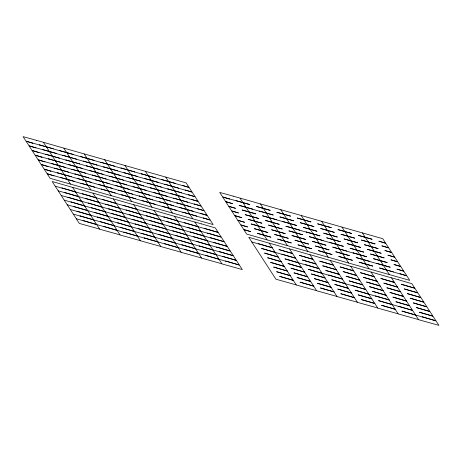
<?xml version="1.0" encoding="UTF-8"?>
<svg xmlns="http://www.w3.org/2000/svg" width="462" height="462" viewBox="0 0 462 462"><rect width="100%" height="100%" fill="white"/><g stroke="black" fill="none" stroke-linecap="round" stroke-linejoin="round"><path stroke-width="0.69" d="M32.837 143.099L39.628 145.028M53.217 148.885L60.014 150.814M73.597 154.666L80.394 156.595M93.982 160.453L100.774 162.381M114.362 166.233L121.154 168.162M134.742 172.02L141.539 173.949M155.128 177.801L161.919 179.73M175.508 183.587L182.299 185.516M229.435 198.891L236.232 200.814M35.851 147.759L42.648 149.688M56.237 153.54L63.028 155.469M76.617 159.326L83.408 161.255M96.997 165.107L103.794 167.036M117.377 170.894L124.174 172.823M137.763 176.675L144.554 178.603M158.143 182.461L164.94 184.39M178.523 188.242L185.32 190.171M252.835 209.332L259.632 211.255M38.872 152.42L45.663 154.343M59.252 158.2L66.043 160.129M79.631 163.981L86.429 165.91M100.017 169.768L106.809 171.697M120.397 175.548L127.189 177.477M140.777 181.335L147.574 183.264M161.163 187.116L167.954 189.045M181.543 192.902L188.334 194.831M276.236 219.773L283.027 221.696M41.886 157.074L48.677 159.003M62.266 162.861L69.063 164.784M82.652 168.642L89.443 170.57M103.032 174.422L109.823 176.351M123.412 180.209L130.209 182.138M143.798 185.99L150.589 187.918M164.177 191.776L170.969 193.705M184.557 197.557L191.355 199.486M299.636 230.215L306.427 232.138M44.901 161.735L51.698 163.658M65.286 167.515L72.078 169.444M85.666 173.302L92.464 175.225M106.046 179.083L112.844 181.012M126.432 184.869L133.223 186.792M146.812 190.65L153.603 192.579M167.192 196.431L173.989 198.36M187.578 202.217L194.369 204.146M323.03 240.656L329.828 242.579M47.921 166.389L54.712 168.318M68.301 172.176L75.098 174.105M88.681 177.957L95.478 179.885M109.067 183.743L115.858 185.666M129.447 189.524L136.244 191.453M149.827 195.31L156.624 197.234M170.212 201.091L177.004 203.02M190.592 206.872L197.384 208.801M346.431 251.097L353.228 253.026M50.936 171.05L57.733 172.979M71.321 176.831L78.113 178.759M91.701 182.617L98.493 184.546M112.081 188.398L118.878 190.327M132.467 194.184L139.258 196.107M152.847 199.965L159.638 201.894M173.227 205.752L180.024 207.675M193.607 211.532L200.404 213.461M369.831 261.538L376.622 263.467M53.956 175.704L60.747 177.633M74.336 181.491L81.127 183.42M94.716 187.272L101.513 189.201M115.102 193.058L121.893 194.987M135.482 198.839L142.273 200.768M155.861 204.626L162.659 206.554M176.247 210.406L183.039 212.335M196.627 216.193L203.419 218.116M393.231 271.979L400.023 273.908M72.626 187.41L52.166 181.508L79.32 223.429L99.625 229.094M93.006 193.191L72.551 187.295L99.7 229.216L120.005 234.881M113.386 198.978L92.931 193.076L120.085 234.996L140.39 240.662M133.772 204.758L113.311 198.856L140.465 240.777L160.77 246.448M154.152 210.545L133.691 204.643L160.845 246.564L181.15 252.229M174.532 216.326L154.077 210.424L181.225 252.344L201.536 258.015M194.912 222.107L174.457 216.21L201.611 258.131L221.916 263.796M269.225 243.197L248.77 237.295L275.924 279.215L296.229 284.887M289.61 248.978L269.15 243.081L296.304 285.002L316.609 290.667M309.99 254.764L289.53 248.862L316.684 290.783L336.989 296.448M330.37 260.545L309.915 254.649L337.064 296.569L357.374 302.235M350.75 266.331L330.295 260.429L357.449 302.35L377.754 308.015M371.136 272.112L350.675 266.216L377.829 308.137L398.134 313.802M391.516 277.899L371.061 271.997L398.209 313.917L418.52 319.583M75.491 191.834L61.902 187.976L75.641 192.065M95.871 197.615L82.282 193.763L96.021 197.852M116.251 203.401L102.668 199.544L116.407 203.632M136.637 209.182L123.048 205.33L136.787 209.419M157.016 214.969L143.428 211.111L157.167 215.2M177.396 220.749L163.814 216.897L177.552 220.986M197.782 226.536L184.194 222.678L197.932 226.767M272.095 247.62L258.506 243.763L272.245 247.851M292.475 253.407L278.886 249.549L292.625 253.638M312.855 259.188L299.266 255.33L313.005 259.419M333.235 264.969L319.652 261.117L333.391 265.205M353.621 270.755L340.032 266.897L353.771 270.986M374.001 276.536L360.412 272.684L374.151 276.773M394.381 282.322L380.798 278.465L394.536 282.553M55.186 186.169L61.977 188.092M75.566 191.949L82.357 193.878M95.946 197.736L102.743 199.659M116.332 203.517L123.123 205.446M136.712 209.298L143.503 211.226M157.092 215.084L163.889 217.013M177.477 220.865L184.269 222.794M197.857 226.651L204.649 228.58M251.784 241.955L258.581 243.884M78.505 196.489L64.917 192.637L78.655 196.725M98.891 202.275L85.303 198.417L99.041 202.506M119.271 208.056L105.683 204.204L119.421 208.293M139.651 213.842L126.062 209.985L139.801 214.073M160.037 219.623L146.448 215.771L160.187 219.86M180.417 225.41L166.828 221.552L180.567 225.641M200.797 231.191L187.208 227.339L200.947 231.427M275.109 252.281L261.521 248.423L275.26 252.512M295.489 258.062L281.901 254.204L295.64 258.293M315.875 263.848L302.287 259.99L316.025 264.079M336.255 269.629L322.667 265.771L336.405 269.86M356.635 275.41L343.047 271.558L356.785 275.647M377.015 281.196L363.432 277.339L377.171 281.427M397.401 286.977L383.812 283.125L397.551 287.214M58.2 190.823L64.992 192.752M78.58 196.61L85.378 198.533M98.966 202.391L105.758 204.32M119.346 208.177L126.138 210.1M139.726 213.958L146.523 215.887M160.112 219.745L166.903 221.668M180.492 225.525L187.283 227.454M200.872 231.306L207.669 233.235M275.185 252.396L281.976 254.325M81.526 201.149L67.937 197.291L81.676 201.38M101.906 206.93L88.317 203.078L102.056 207.167M122.286 212.716L108.697 208.859L122.436 212.947M142.671 218.497L129.083 214.645L142.822 218.734M163.051 224.284L149.463 220.426L163.202 224.515M183.431 230.064L169.843 226.213L183.581 230.301M203.817 235.851L190.228 231.993L203.967 236.082M278.124 256.936L264.535 253.084L278.274 257.167M298.51 262.722L284.921 258.864L298.66 262.953M318.89 268.503L305.301 264.645L319.04 268.734M339.27 274.289L325.681 270.432L339.42 274.52M359.655 280.07L346.067 276.212L359.806 280.301M380.035 285.857L366.447 281.999L380.186 286.088M400.415 291.637L386.827 287.78L400.566 291.868M61.215 195.484L68.012 197.413M81.601 201.265L88.392 203.193M101.981 207.051L108.772 208.974M122.361 212.832L129.158 214.761M142.746 218.618L149.538 220.541M163.126 224.399L169.918 226.328M183.506 230.186L190.304 232.109M203.892 235.967L210.684 237.895M298.585 262.838L305.376 264.766M84.54 205.809L70.952 201.952L84.69 206.04M104.92 211.59L91.337 207.733L105.076 211.821M125.306 217.377L111.717 213.519L125.456 217.608M145.686 223.158L132.097 219.3L145.836 223.389M166.066 228.938L152.477 225.086L166.216 229.175M186.452 234.725L172.863 230.867L186.602 234.956M206.832 240.506L193.243 236.654L206.982 240.742M281.144 261.596L267.556 257.738L281.294 261.827M301.524 267.377L287.936 263.525L301.674 267.613M321.904 273.163L308.316 269.306L322.054 273.394M342.29 278.944L328.701 275.086L342.44 279.175M362.67 284.731L349.081 280.873L362.82 284.962M383.05 290.511L369.461 286.654L383.2 290.742M403.436 296.298L389.847 292.44L403.586 296.529M64.235 200.138L71.027 202.067M84.615 205.925L91.412 207.854M104.995 211.706L111.792 213.635M125.381 217.492L132.172 219.421M145.761 223.273L152.558 225.202M166.141 229.06L172.938 230.983M186.527 234.84L193.318 236.769M206.907 240.627L213.698 242.55M321.979 273.279L328.777 275.208M87.561 210.464L73.972 206.612L87.711 210.695M107.941 216.251L94.352 212.393L108.091 216.482M128.321 222.031L114.732 218.174L128.471 222.262M148.7 227.818L135.118 223.96L148.856 228.049M169.086 233.599L155.498 229.741L169.236 233.83M189.466 239.38L175.878 235.528L189.616 239.616M209.846 245.166L196.263 241.308L210.002 245.397M284.159 266.251L270.57 262.399L284.309 266.487M304.539 272.037L290.956 268.179L304.695 272.268M324.925 277.818L311.336 273.966L325.075 278.055M345.305 283.604L331.716 279.747L345.455 283.835M365.685 289.385L352.102 285.533L365.84 289.616M386.07 295.172L372.482 291.314L386.22 295.403M406.45 300.953L392.862 297.095L406.6 301.184M67.25 204.799L74.047 206.728M87.636 210.58L94.427 212.508M108.016 216.366L114.807 218.295M128.396 222.147L135.193 224.076M148.781 227.933L155.573 229.862M169.161 233.714L175.953 235.643M189.541 239.501L196.338 241.424M209.921 245.282L216.718 247.21M345.38 283.72L352.177 285.649M90.575 215.125L76.987 211.267L90.725 215.356M110.955 220.905L97.367 217.053L111.105 221.142M131.341 226.692L117.752 222.834L131.491 226.923M151.721 232.473L138.132 228.615L151.871 232.704M172.101 238.259L158.512 234.401L172.251 238.49M192.481 244.04L178.898 240.182L192.637 244.271M212.867 249.827L199.278 245.969L213.017 250.058M287.179 270.911L273.591 267.053L287.329 271.142M307.559 276.692L293.971 272.84L307.709 276.929M327.939 282.478L314.351 278.621L328.089 282.709M348.325 288.259L334.736 284.407L348.475 288.496M368.705 294.046L355.116 290.188L368.855 294.277M389.085 299.826L375.496 295.975L389.235 300.063M409.465 305.613L395.882 301.755L409.621 305.844M70.27 209.453L77.062 211.382M90.65 215.24L97.442 217.169M111.03 221.021L117.827 222.95M131.416 226.807L138.207 228.736M151.796 232.588L158.587 234.517M172.176 238.375L178.973 240.304M192.562 244.155L199.353 246.084M212.942 249.942L219.733 251.871M368.78 294.161L375.571 296.09M93.59 219.779L80.001 215.927L93.74 220.016M113.975 225.566L100.387 221.708L114.126 225.797M134.355 231.347L120.767 227.495L134.506 231.583M154.735 237.133L141.147 233.275L154.886 237.364M175.121 242.914L161.533 239.062L175.271 243.145M195.501 248.7L181.912 244.843L195.651 248.931M215.881 254.481L202.292 250.623L216.031 254.712M290.194 275.566L276.605 271.714L290.344 275.802M310.574 281.352L296.985 277.495L310.724 281.583M330.959 287.133L317.371 283.281L331.11 287.37M351.339 292.92L337.751 289.062L351.49 293.151M371.719 298.7L358.131 294.848L371.87 298.937M392.105 304.487L378.517 300.629L392.255 304.718M412.485 310.268L398.897 306.416L412.635 310.504M73.285 214.114L80.082 216.043M93.665 219.895L100.462 221.824M114.05 225.681L120.842 227.61M134.43 231.462L141.222 233.391M154.81 237.249L161.608 239.177M175.196 243.029L181.988 244.958M195.576 248.816L202.368 250.745M215.956 254.597L222.753 256.526M392.18 304.602L398.972 306.531M96.61 224.44L83.021 220.582L96.76 224.671M116.99 230.22L103.401 226.368L117.14 230.457M137.37 236.007L123.781 232.149L137.52 236.238M157.756 241.788L144.167 237.936L157.906 242.024M178.136 247.574L164.547 243.717L178.286 247.805M198.516 253.355L184.927 249.503L198.666 253.592M218.901 259.142L205.313 255.284L219.052 259.373M293.208 280.226L279.625 276.368L293.358 280.457M313.594 286.007L300.005 282.155L313.744 286.244M333.974 291.793L320.385 287.936L334.124 292.024M354.354 297.574L340.765 293.722L354.504 297.811M374.74 303.361L361.151 299.503L374.89 303.592M395.12 309.142L381.531 305.29L395.27 309.378M415.5 314.928L401.911 311.07L415.65 315.159M76.299 218.774L83.096 220.697M96.685 224.555L103.476 226.484M117.065 230.336L123.862 232.265M137.445 236.122L144.242 238.051M157.831 241.903L164.622 243.832M178.211 247.69L185.008 249.619M198.591 253.471L205.388 255.399M218.976 259.257L225.768 261.186M415.575 315.044L422.372 316.972M362.375 232.906L365.24 237.329M365.39 237.56L368.26 241.984M368.41 242.221L371.275 246.644M371.425 246.875L374.289 251.305M374.439 251.536L377.31 255.96M377.46 256.191L380.324 260.62M380.474 260.851L383.344 265.275M383.495 265.511L386.359 269.935M386.509 270.166L389.374 274.59M341.996 227.119L344.86 231.543M345.01 231.78L347.874 236.203M348.025 236.434L350.895 240.858M351.045 241.095L353.909 245.518M354.059 245.749L356.924 250.179M357.08 250.41L359.944 254.833M360.094 255.07L362.959 259.494M363.109 259.725L365.979 264.149M366.129 264.385L368.994 268.809M321.61 221.338L324.48 225.762M324.63 225.993L327.494 230.417M327.645 230.653L330.509 235.077M330.659 235.308L333.529 239.738M333.679 239.969L336.544 244.392M336.694 244.623L339.564 249.053M339.714 249.284L342.579 253.707M342.729 253.944L345.593 258.368M345.749 258.599L348.614 263.022M301.23 215.552L304.094 219.976M304.244 220.212L307.114 224.636M307.265 224.867L310.129 229.296M310.279 229.527L313.144 233.951M313.3 234.182L316.164 238.611M316.314 238.842L319.178 243.266M319.329 243.503L322.199 247.927M322.349 248.158L325.213 252.581M325.363 252.818L328.228 257.242M280.85 209.771L283.714 214.195M283.864 214.426L286.729 218.855M286.879 219.086L289.749 223.51M289.899 223.741L292.764 228.17M292.914 228.401L295.784 232.825M295.934 233.062L298.798 237.485M298.949 237.716L301.813 242.14M301.963 242.377L304.833 246.8M304.984 247.031L307.848 251.455M260.464 203.985L263.334 208.408M263.484 208.645L266.349 213.069M266.499 213.3L269.363 217.729M269.519 217.96L272.384 222.384M272.534 222.62L275.398 227.044M275.548 227.275L278.419 231.699M278.569 231.936L281.433 236.359M281.583 236.59L284.448 241.014M284.604 241.251L287.468 245.674M240.084 198.204L242.948 202.627M243.099 202.858L245.969 207.288M246.119 207.519L248.983 211.942M249.133 212.173L251.998 216.603M252.154 216.834L255.018 221.258M255.168 221.494L258.033 225.918M258.183 226.149L261.053 230.573M261.203 230.809L264.068 235.233M264.218 235.464L267.088 239.893M165.771 177.113L168.642 181.543M168.792 181.774L171.656 186.198M171.806 186.434L174.671 190.858M174.821 191.089L177.691 195.513M177.841 195.749L180.706 200.173M180.856 200.404L183.726 204.833M183.876 205.064L186.74 209.488M186.891 209.719L189.755 214.149M189.905 214.38L192.775 218.803M145.391 171.333L148.256 175.756M148.406 175.993L151.276 180.417M151.426 180.648L154.291 185.071M154.441 185.308L157.305 189.732M157.461 189.963L160.326 194.387M160.476 194.623L163.34 199.047M163.49 199.278L166.36 203.707M166.511 203.938L169.375 208.362M169.525 208.593L172.39 213.022M125.011 165.552L127.876 169.976M128.026 170.207L130.89 174.63M131.041 174.867L133.911 179.291M134.061 179.522L136.925 183.945M137.075 184.182L139.946 188.606M140.096 188.837L142.96 193.266M143.11 193.497L145.975 197.921M146.125 198.152L148.995 202.581M149.145 202.812L152.01 207.236M104.626 159.765L107.496 164.189M107.646 164.426L110.51 168.849M110.661 169.08L113.525 173.504M113.675 173.741L116.545 178.165M116.695 178.396L119.56 182.825M119.71 183.056L122.58 187.48M122.73 187.711L125.595 192.14M125.745 192.371L128.609 196.795M128.765 197.031L131.63 201.455M84.246 153.985L87.11 158.408M87.26 158.639L90.13 163.063M90.281 163.3L93.145 167.723M93.295 167.954L96.16 172.384M96.315 172.615L99.18 177.038M99.33 177.269L102.194 181.699M102.345 181.93L105.215 186.353M105.365 186.59L108.229 191.014M108.379 191.245L111.25 195.669M63.866 148.198L66.73 152.622M66.88 152.858L69.745 157.282M69.895 157.513L72.765 161.937M72.915 162.174L75.78 166.597M75.93 166.828L78.8 171.258M78.95 171.489L81.814 175.912M81.965 176.143L84.829 180.573M84.985 180.804L87.849 185.227M87.999 185.464L90.864 189.888M43.48 142.417L46.35 146.841M46.5 147.072L49.365 151.496M49.515 151.732L52.379 156.156M52.535 156.387L55.4 160.816M55.55 161.047L58.414 165.471M58.564 165.702L61.434 170.132M61.585 170.363L64.449 174.786M64.599 175.023L67.464 179.447M67.619 179.678L70.484 184.101M36.614 140.373L23.1 136.631L25.964 141.054L32.912 143.22L26.115 141.291L28.985 145.715L35.926 147.875L29.135 145.946L31.999 150.375L38.947 152.535L32.149 150.606L35.02 155.03L41.961 157.19L35.17 155.261L38.034 159.69L44.976 161.85L38.184 159.921L41.049 164.345L47.996 166.505L41.199 164.582L44.069 169.005L51.011 171.165L44.219 169.236L47.084 173.66L54.031 175.82L47.234 173.897L50.104 178.32L213.155 224.59L210.291 220.16L203.344 218L210.141 219.929L207.271 215.506L200.329 213.346L207.12 215.275L204.256 210.845L197.309 208.685L204.106 210.614L201.241 206.191L194.294 204.031L201.085 205.954L198.221 201.53L191.28 199.37L198.071 201.299L195.207 196.876L188.259 194.71L195.056 196.639L192.186 192.215L185.245 190.055L192.036 191.984L189.172 187.56L182.224 185.395L189.022 187.324L186.157 182.9L36.614 140.373M233.212 196.159L219.704 192.417L222.569 196.847L229.51 199.007L222.719 197.078L225.583 201.501L232.53 203.661L225.733 201.732L228.603 206.162L235.545 208.322L228.754 206.393L231.618 210.816L238.565 212.976L231.768 211.053L234.638 215.477L241.58 217.637L234.788 215.708L237.653 220.131L244.6 222.297L237.803 220.368L240.667 224.792L247.615 226.952L240.823 225.023L243.688 229.447L250.629 231.612L243.838 229.683L246.702 234.107L409.759 280.376L406.889 275.953L399.948 273.787L406.739 275.716L403.875 271.292L396.927 269.132L403.724 271.061L400.86 266.632L393.913 264.472L400.71 266.401L397.84 261.977L390.898 259.817L397.69 261.746L394.825 257.317L387.878 255.157L394.675 257.086L391.805 252.662L384.863 250.502L391.655 252.425L388.79 248.002L381.843 245.842L388.64 247.771L385.776 243.347L378.828 241.181L385.62 243.11L382.755 238.687L233.212 196.159M53.142 148.77L39.553 144.912L53.142 148.77M73.522 154.551L59.933 150.699L73.522 154.551M93.907 160.337L80.319 156.479L93.907 160.337M114.287 166.118L100.699 162.26L114.287 166.118M134.667 171.904L121.079 168.047L134.667 171.904M155.053 177.685L141.464 173.828L155.053 177.685M175.433 183.472L161.844 179.614L175.433 183.472M249.746 204.556L236.157 200.699L249.746 204.556M270.126 210.337L256.537 206.485L270.126 210.337M290.506 216.124L276.917 212.266L290.506 216.124M310.891 221.904L297.303 218.052L310.891 221.904M331.271 227.691L317.683 223.833L331.271 227.691M351.651 233.472L338.063 229.62L351.651 233.472M372.037 239.258L358.448 235.401L372.037 239.258M56.156 153.424L42.573 149.572L56.156 153.424M76.542 159.211L62.953 155.353L76.542 159.211M96.922 164.992L83.333 161.14L96.922 164.992M117.302 170.778L103.719 166.921L117.302 170.778M137.688 176.559L124.099 172.707L137.688 176.559M158.068 182.346L144.479 178.488L158.068 182.346M178.447 188.126L164.859 184.269L178.447 188.126M252.76 209.211L239.172 205.359L252.76 209.211M273.14 214.997L259.557 211.14L273.14 214.997M293.526 220.778L279.937 216.926L293.526 220.778M313.906 226.565L300.317 222.707L313.906 226.565M334.286 232.346L320.697 228.494L334.286 232.346M354.672 238.132L341.083 234.274L354.672 238.132M375.052 243.913L361.463 240.061L375.052 243.913M59.176 158.085L45.588 154.227L59.176 158.085M79.556 163.866L65.968 160.014L79.556 163.866M99.936 169.652L86.354 165.794L99.936 169.652M120.322 175.433L106.734 171.581L120.322 175.433M140.702 181.22L127.114 177.362L140.702 181.22M161.082 187L147.499 183.148L161.082 187M181.468 192.787L167.879 188.929L181.468 192.787M255.781 213.871L242.192 210.014L255.781 213.871M276.161 219.652L262.572 215.8L276.161 219.652M296.54 225.439L282.952 221.581L296.54 225.439M316.92 231.219L303.338 227.368L316.92 231.219M337.306 237.006L323.718 233.148L337.306 237.006M357.686 242.787L344.098 238.935L357.686 242.787M378.066 248.573L364.483 244.716L378.066 248.573M62.191 162.74L48.602 158.888L62.191 162.74M82.577 168.526L68.988 164.668L82.577 168.526M102.957 174.307L89.368 170.455L102.957 174.307M123.337 180.093L109.748 176.236L123.337 180.093M143.722 185.874L130.134 182.022L143.722 185.874M164.102 191.661L150.514 187.803L164.102 191.661M184.482 197.441L170.894 193.59L184.482 197.441M258.795 218.532L245.207 214.674L258.795 218.532M279.175 224.313L265.586 220.455L279.175 224.313M299.561 230.093L285.972 226.241L299.561 230.093M319.941 235.88L306.352 232.022L319.941 235.88M340.321 241.661L326.732 237.809L340.321 241.661M360.701 247.447L347.118 243.59L360.701 247.447M381.086 253.228L367.498 249.376L381.086 253.228M65.211 167.4L51.623 163.542L65.211 167.4M85.591 173.181L72.003 169.329L85.591 173.181M105.971 178.967L92.383 175.11L105.971 178.967M126.357 184.748L112.768 180.896L126.357 184.748M146.737 190.535L133.148 186.677L146.737 190.535M167.117 196.315L153.528 192.463L167.117 196.315M187.503 202.102L173.914 198.244L187.503 202.102M261.81 223.186L248.221 219.329L261.81 223.186M282.195 228.973L268.607 225.115L282.195 228.973M302.575 234.754L288.987 230.896L302.575 234.754M322.955 240.535L309.367 236.683L322.955 240.535M343.341 246.321L329.752 242.463L343.341 246.321M363.721 252.102L350.132 248.25L363.721 252.102M384.101 257.888L370.512 254.031L384.101 257.888M68.226 172.06L54.637 168.203L68.226 172.06M88.606 177.841L75.023 173.983L88.606 177.841M108.992 183.622L95.403 179.77L108.992 183.622M129.372 189.408L115.783 185.551L129.372 189.408M149.752 195.189L136.163 191.337L149.752 195.189M170.137 200.976L156.549 197.118L170.137 200.976M190.517 206.757L176.929 202.905L190.517 206.757M264.83 227.847L251.241 223.989L264.83 227.847M285.21 233.628L271.621 229.77L285.21 233.628M305.59 239.414L292.001 235.556L305.59 239.414M325.976 245.195L312.387 241.337L325.976 245.195M346.356 250.982L332.767 247.124L346.356 250.982M366.736 256.762L353.147 252.905L366.736 256.762M387.121 262.543L373.533 258.691L387.121 262.543M71.246 176.715L57.658 172.857L71.246 176.715M91.626 182.502L78.038 178.644L91.626 182.502M112.006 188.282L98.418 184.425L112.006 188.282M132.386 194.063L118.803 190.211L132.386 194.063M152.772 199.85L139.183 195.992L152.772 199.85M173.152 205.63L159.563 201.778L173.152 205.63M193.532 211.417L179.949 207.559L193.532 211.417M267.845 232.502L254.256 228.65L267.845 232.502M288.224 238.288L274.642 234.43L288.224 238.288M308.61 244.069L295.022 240.217L308.61 244.069M328.99 249.855L315.402 245.998L328.99 249.855M349.37 255.636L335.787 251.778L349.37 255.636M369.756 261.423L356.167 257.565L369.756 261.423M390.136 267.203L376.547 263.346L390.136 267.203M74.261 181.375L60.672 177.518L74.261 181.375M94.641 187.156L81.052 183.298L94.641 187.156M115.026 192.943L101.438 189.085L115.026 192.943M135.406 198.724L121.818 194.866L135.406 198.724M155.786 204.51L142.198 200.652L155.786 204.51M176.172 210.291L162.584 206.433L176.172 210.291M196.552 216.072L182.964 212.22L196.552 216.072M270.865 237.162L257.276 233.304L270.865 237.162M291.245 242.943L277.656 239.091L291.245 242.943M311.625 248.729L298.036 244.872L311.625 248.729M332.011 254.51L318.422 250.658L332.011 254.51M352.391 260.297L338.802 256.439L352.391 260.297M372.77 266.077L359.182 262.22L372.77 266.077M393.15 271.864L379.568 268.006L393.15 271.864M201.634 223.92L194.837 221.991L221.991 263.912L242.296 269.583L239.432 265.153L225.693 261.065L239.281 264.922L236.417 260.499L222.678 256.41L236.267 260.268L233.397 255.838L219.658 251.75L233.246 255.607L230.382 251.184L216.643 247.095L230.232 250.947L227.362 246.523L213.623 242.435L227.212 246.292L224.347 241.869L210.608 237.78L224.197 241.632L221.333 237.208L207.594 233.119L221.177 236.977L218.312 232.553L204.574 228.465L218.162 232.317L215.298 227.893L201.634 223.92M398.232 279.706L391.441 277.778L418.595 319.704L438.9 325.369L436.036 320.946L422.297 316.857L435.885 320.709L433.015 316.285L419.277 312.197L432.865 316.054L430.001 311.625L416.262 307.536L429.851 311.394L426.98 306.97L413.242 302.881L426.83 306.739L423.966 302.31L410.227 298.221L423.816 302.079L420.951 297.655L407.213 293.566L420.801 297.418L417.931 292.995L404.192 288.906L417.781 292.764L414.916 288.34L401.178 284.251L414.766 288.103L411.896 283.68L398.232 279.706"/></g></svg>
